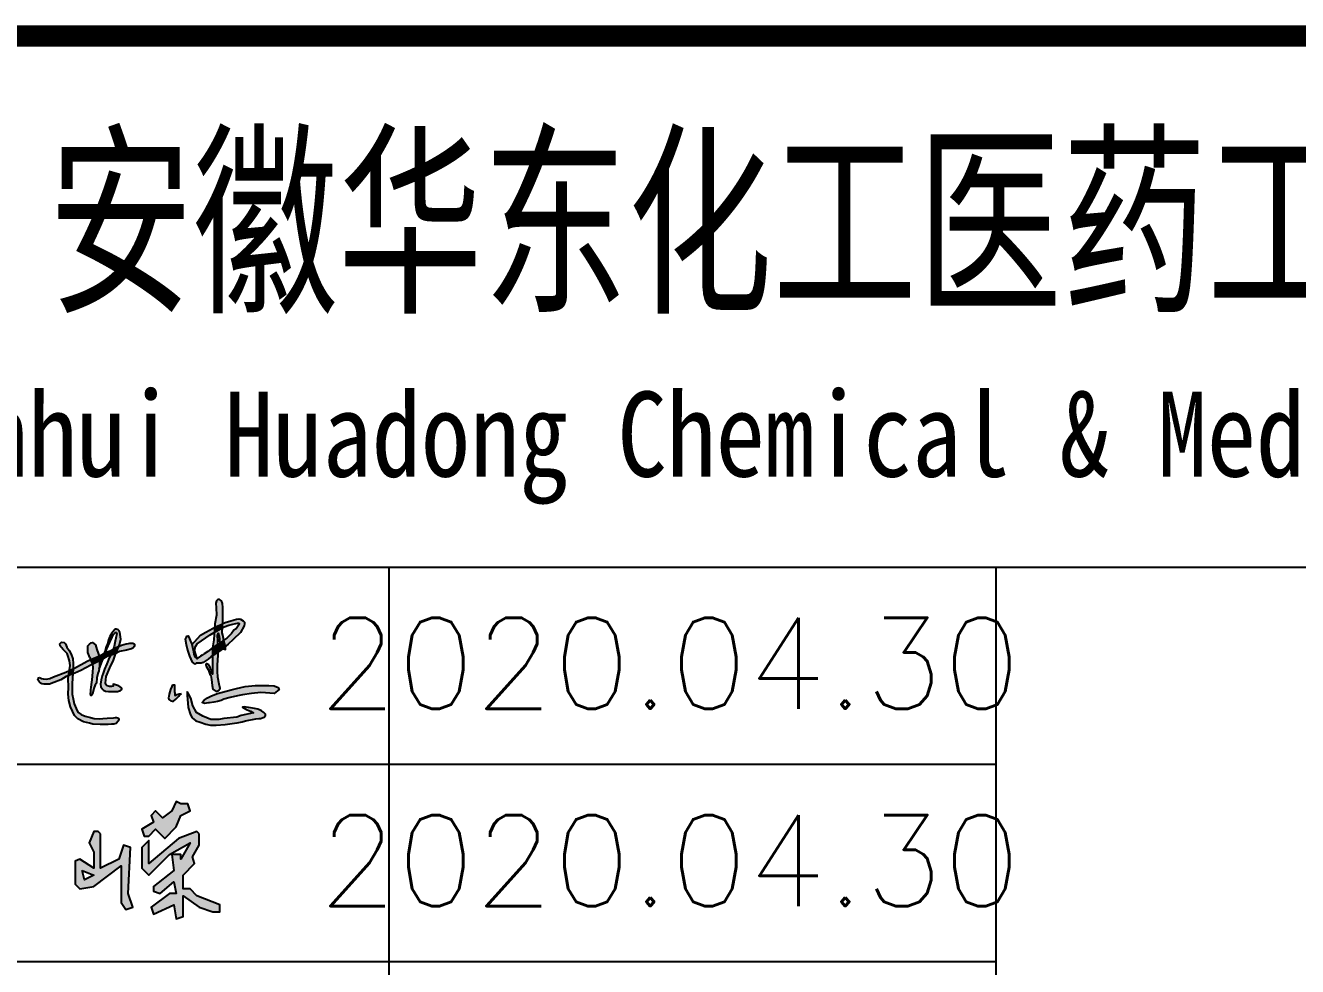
# Model space of a CAD drawing. Header units: millimetres. Extents: x 866561 to 876967, y 40200 to 44891.
# Drawn here: x 875806.1 to 875848.03, y 40247.47 to 40278.49 of the extents above; entities that cross this region are included whole.
import ezdxf
from ezdxf.enums import TextEntityAlignment as Align

# ---------------------------------------------------------------- set-up
doc = ezdxf.new("R2010")
doc.units = ezdxf.units.MM
doc.header["$LTSCALE"] = 1000
doc.header["$MEASUREMENT"] = 0
doc.layers.add('HATCH', color=8, linetype='Continuous')
doc.styles.add('ECEC_TQ', font='txt_l.shx', dxfattribs={"bigfont": 'hztxt_l.shx'})
doc.styles.add('ECEC_TQ_S', font='')
doc.styles.get('ECEC_TQ_S').set_extended_font_data('SimSun')

msp = doc.modelspace()

# ---------------------------------------------------------------- hatches: boundary and pattern name
at = {"linetype": 'Continuous'}
h = msp.add_hatch(color=256, dxfattribs=at)
h.paths.add_polyline_path([(875809.258, 40250.79), (875809.258, 40249.58), (875809.409, 40249.353), (875809.636, 40249.429), (875809.485, 40249.883), (875809.56, 40251.395), (875809.333, 40251.471), (875809.182, 40251.017), (875808.577, 40250.715), (875808.577, 40251.849), (875808.502, 40251.925), (875808.35, 40251.925), (875808.199, 40251.546), (875808.35, 40251.244), (875808.35, 40250.715), (875807.897, 40251.017), (875807.745, 40250.941), (875807.745, 40250.185), (875807.897, 40250.034), (875808.35, 40250.11)])
h.paths.add_polyline_path([(875808.35, 40250.488), (875808.048, 40250.336), (875807.972, 40250.639)], flags=16)
h.paths.add_polyline_path([(875811.073, 40252.076), (875811.224, 40252.454), (875811.527, 40252.605), (875811.451, 40252.832), (875811.224, 40252.832), (875811.073, 40252.908), (875810.922, 40252.605), (875810.619, 40252.378), (875810.392, 40252.605), (875810.241, 40252.454), (875810.317, 40252.227), (875809.938, 40252), (875810.014, 40251.773), (875810.165, 40251.773), (875810.392, 40252), (875810.695, 40251.698)])
h.paths.add_polyline_path([(875811.829, 40251.471), (875811.829, 40251.849), (875811.753, 40251.925), (875811.148, 40251.698), (875810.165, 40250.866), (875810.165, 40251.622), (875809.938, 40251.395), (875809.938, 40250.715), (875810.165, 40250.488), (875810.846, 40251.168), (875811.527, 40251.546), (875811.224, 40251.017), (875811.224, 40251.168), (875810.922, 40251.168), (875810.997, 40250.639), (875810.317, 40250.11), (875810.317, 40249.958), (875810.543, 40249.883), (875810.997, 40250.261), (875811.073, 40249.883), (875810.846, 40249.883), (875810.241, 40249.429), (875810.317, 40249.202), (875810.997, 40249.505), (875811.073, 40249.051), (875811.3, 40249.126), (875811.3, 40249.807), (875811.829, 40249.429), (875812.283, 40249.278), (875812.51, 40249.278), (875812.51, 40249.505), (875811.753, 40249.807), (875811.527, 40250.034), (875811.3, 40250.034), (875811.3, 40250.488), (875811.678, 40250.866), (875811.602, 40251.093)])
at = {"layer": 'HATCH'}
for points in [[(875812.604, 40259.307), (875812.593, 40259.437), (875812.562, 40259.528), (875812.499, 40259.57), (875812.439, 40259.57), (875812.397, 40259.524), (875812.379, 40259.447), (875812.386, 40259.296), (875812.393, 40259.055), (875812.344, 40258.764), (875812.336, 40258.653), (875812.383, 40258.68), (875812.527, 40258.738), (875812.605, 40258.776), (875812.611, 40258.893)], [(875812.605, 40258.776), (875812.527, 40258.738), (875812.383, 40258.68), (875812.336, 40258.653), (875812.323, 40258.476), (875812.535, 40258.598), (875812.598, 40258.639)], [(875813.318, 40258.824), (875813.279, 40258.866), (875813.191, 40258.923), (875813.139, 40258.929), (875813.062, 40258.926), (875812.981, 40258.904), (875812.835, 40258.86), (875812.721, 40258.828), (875812.632, 40258.789), (875812.605, 40258.776), (875812.598, 40258.639), (875812.651, 40258.674), (875812.807, 40258.727), (875812.933, 40258.761), (875813.041, 40258.783), (875813.087, 40258.791), (875813.136, 40258.79), (875813.153, 40258.765), (875813.042, 40258.605), (875812.975, 40258.555), (875812.888, 40258.451), (875812.74, 40258.294), (875812.639, 40258.234), (875812.653, 40258.163), (875812.691, 40258.025), (875812.786, 40258.102), (875812.944, 40258.248), (875813.185, 40258.477), (875813.309, 40258.699), (875813.325, 40258.769)], [(875808.882, 40258.165), (875808.955, 40258.325), (875809.004, 40258.416), (875809.04, 40258.447), (875809.082, 40258.482), (875809.107, 40258.487), (875809.115, 40258.439), (875809.096, 40258.345), (875809.044, 40258.138), (875809.03, 40258.023), (875809, 40257.936), (875809.014, 40257.943), (875809.084, 40257.983), (875809.181, 40258.025), (875809.205, 40258.078), (875809.242, 40258.263), (875809.226, 40258.419), (875809.207, 40258.491), (875809.19, 40258.535), (875809.172, 40258.561), (875809.152, 40258.575), (875809.091, 40258.593), (875809.06, 40258.593), (875808.983, 40258.504), (875808.951, 40258.456), (875808.918, 40258.403), (875808.88, 40258.345), (875808.839, 40258.237), (875808.809, 40258.108), (875808.766, 40258.013), (875808.736, 40257.938), (875808.731, 40257.881), (875808.699, 40257.801), (875808.727, 40257.817), (875808.746, 40257.824), (875808.789, 40257.946)], [(875811.582, 40258.1), (875811.566, 40258.139), (875811.511, 40258.275), (875811.475, 40258.345), (875811.467, 40258.367), (875811.424, 40258.36), (875811.408, 40258.329), (875811.366, 40258.27), (875811.398, 40258.083), (875811.441, 40257.902), (875811.513, 40257.703), (875811.594, 40257.501), (875811.681, 40257.443), (875811.723, 40257.469), (875811.759, 40257.474), (875811.784, 40257.476), (875811.835, 40257.476), (875811.889, 40257.477), (875811.961, 40257.497), (875812.122, 40257.602), (875812.216, 40257.679), (875812.269, 40257.715), (875812.27, 40257.973), (875812.112, 40257.851), (875811.993, 40257.777), (875811.923, 40257.734), (875811.867, 40257.703), (875811.793, 40257.65), (875811.766, 40257.616), (875811.689, 40257.677), (875811.655, 40257.763), (875811.627, 40257.904)], [(875811.909, 40258.207), (875812.192, 40258.401), (875812.323, 40258.476), (875812.336, 40258.653), (875812.293, 40258.628), (875812.048, 40258.489), (875811.872, 40258.392), (875811.588, 40258.072), (875811.627, 40257.904), (875811.655, 40257.763), (875811.689, 40257.677), (875811.766, 40257.616), (875811.678, 40257.9), (875811.711, 40258.017), (875811.756, 40258.106)], [(875812.598, 40258.639), (875812.535, 40258.598), (875812.323, 40258.476), (875812.306, 40258.237), (875812.27, 40257.973), (875812.444, 40258.09), (875812.44, 40258.203), (875812.435, 40258.385), (875812.437, 40258.418), (875812.452, 40258.464), (875812.48, 40258.4), (875812.493, 40258.289), (875812.495, 40258.259), (875812.502, 40258.186), (875812.517, 40258.144), (875812.639, 40258.234), (875812.607, 40258.394), (875812.59, 40258.472)], [(875807.665, 40257.61), (875807.613, 40257.767), (875807.539, 40257.889), (875807.469, 40258.004), (875807.422, 40258.108), (875807.38, 40258.157), (875807.284, 40258.161), (875807.231, 40258.112), (875807.241, 40258.046), (875807.271, 40258.012), (875807.299, 40257.981), (875807.336, 40257.929), (875807.406, 40257.858), (875807.472, 40257.795), (875807.503, 40257.72), (875807.557, 40257.544), (875807.57, 40257.392), (875807.55, 40257.248), (875807.547, 40257.228), (875807.675, 40257.282), (875807.679, 40257.461)], [(875808.459, 40257.924), (875808.407, 40258.08), (875808.315, 40258.156), (875808.271, 40258.144), (875808.207, 40258.096), (875808.162, 40258.044), (875808.162, 40257.96), (875808.162, 40257.819), (875808.227, 40257.659), (875808.25, 40257.592), (875808.26, 40257.597), (875808.53, 40257.711)], [(875808.958, 40257.815), (875809, 40257.936), (875808.91, 40257.887), (875808.746, 40257.824), (875808.711, 40257.726), (875808.668, 40257.618), (875808.788, 40257.686), (875808.908, 40257.729)], [(875809.181, 40258.025), (875809.084, 40257.983), (875809.014, 40257.943), (875809, 40257.936), (875808.958, 40257.815), (875808.908, 40257.729), (875809.055, 40257.78), (875809.078, 40257.793)], [(875809.592, 40257.939), (875809.64, 40257.963), (875809.661, 40257.986), (875809.683, 40258.021), (875809.698, 40258.059), (875809.697, 40258.087), (875809.694, 40258.098), (875809.684, 40258.111), (875809.637, 40258.127), (875809.544, 40258.127), (875809.494, 40258.12), (875809.424, 40258.107), (875809.347, 40258.09), (875809.27, 40258.063), (875809.194, 40258.03), (875809.181, 40258.025), (875809.078, 40257.793), (875809.206, 40257.861), (875809.433, 40257.904)], [(875812.444, 40258.09), (875812.27, 40257.973), (875812.269, 40257.715), (875812.451, 40257.84)], [(875812.548, 40258.009), (875812.515, 40258.124), (875812.517, 40258.144), (875812.461, 40258.102), (875812.444, 40258.09), (875812.451, 40257.84), (875812.528, 40257.893), (875812.597, 40257.949)], [(875812.653, 40258.163), (875812.639, 40258.234), (875812.639, 40258.234), (875812.517, 40258.144), (875812.515, 40258.124), (875812.548, 40258.009), (875812.597, 40257.949), (875812.691, 40258.025)], [(875812.691, 40258.025), (875812.597, 40257.949), (875812.695, 40257.918)], [(875808.252, 40257.408), (875808.315, 40257.439), (875808.272, 40257.526), (875808.25, 40257.592), (875808.133, 40257.535), (875807.721, 40257.302), (875807.675, 40257.282), (875807.663, 40257.11), (875807.734, 40257.137), (875807.931, 40257.234)], [(875808.543, 40257.387), (875808.548, 40257.553), (875808.315, 40257.439), (875808.321, 40257.33), (875808.306, 40257.172), (875808.291, 40256.92), (875808.266, 40256.769), (875808.258, 40256.666), (875808.247, 40256.607), (875808.245, 40256.556), (875808.245, 40256.512), (875808.239, 40256.456), (875808.24, 40256.427), (875808.244, 40256.414), (875808.252, 40256.407), (875808.278, 40256.409), (875808.307, 40256.452), (875808.357, 40256.633), (875808.399, 40256.753), (875808.439, 40256.809), (875808.451, 40256.99), (875808.491, 40257.126), (875808.523, 40257.218)], [(875808.551, 40257.649), (875808.53, 40257.711), (875808.26, 40257.597), (875808.25, 40257.592), (875808.272, 40257.526), (875808.315, 40257.439), (875808.548, 40257.553)], [(875808.699, 40257.801), (875808.543, 40257.717), (875808.53, 40257.711), (875808.551, 40257.649), (875808.548, 40257.553), (875808.585, 40257.571), (875808.636, 40257.6)], [(875808.668, 40257.618), (875808.636, 40257.6), (875808.563, 40257.436), (875808.542, 40257.371), (875808.53, 40257.277), (875808.613, 40257.478)], [(875809.002, 40257.57), (875809.066, 40257.765), (875809.078, 40257.793), (875809.055, 40257.78), (875808.908, 40257.729), (875808.86, 40257.646), (875808.782, 40257.447), (875808.711, 40257.278), (875808.667, 40257.142), (875808.632, 40257.054), (875808.593, 40256.927), (875808.577, 40256.785), (875808.586, 40256.69), (875808.653, 40256.604), (875808.674, 40256.579), (875808.742, 40256.552), (875808.841, 40256.534), (875808.907, 40256.533), (875809.015, 40256.533), (875809.133, 40256.537), (875809.204, 40256.56), (875809.239, 40256.576), (875809.269, 40256.596), (875809.274, 40256.627), (875809.266, 40256.664), (875809.184, 40256.721), (875809.135, 40256.739), (875809.041, 40256.774), (875808.99, 40256.782), (875808.99, 40256.743), (875808.987, 40256.719), (875808.935, 40256.706), (875808.867, 40256.708), (875808.797, 40256.727), (875808.759, 40256.757), (875808.743, 40256.808), (875808.767, 40257.027), (875808.885, 40257.313)], [(875808.746, 40257.824), (875808.727, 40257.817), (875808.699, 40257.801), (875808.636, 40257.6), (875808.668, 40257.618), (875808.711, 40257.726)], [(875812.454, 40257.734), (875812.451, 40257.84), (875812.269, 40257.715), (875812.267, 40257.447), (875812.266, 40257.234), (875812.267, 40257.104), (875812.214, 40257.237), (875812.186, 40257.344), (875812.151, 40257.419), (875812.103, 40257.439), (875812.076, 40257.45), (875812.055, 40257.453), (875812.047, 40257.424), (875812.063, 40257.378), (875812.122, 40257.266), (875812.149, 40257.206), (875812.179, 40257.111), (875812.213, 40257.061), (875812.229, 40256.935), (875812.257, 40256.735), (875812.28, 40256.619), (875812.385, 40256.534), (875812.466, 40256.57), (875812.52, 40256.635), (875812.486, 40256.781), (875812.44, 40257.01), (875812.429, 40257.209), (875812.429, 40257.41)], [(875807.445, 40257.028), (875807.524, 40257.058), (875807.547, 40257.228), (875807.427, 40257.177), (875807.024, 40257.022), (875806.9, 40256.963), (875806.782, 40256.942), (875806.69, 40256.951), (875806.629, 40256.967), (875806.563, 40257), (875806.536, 40256.991), (875806.516, 40256.965), (875806.513, 40256.922), (875806.537, 40256.881), (875806.567, 40256.844), (875806.597, 40256.817), (875806.642, 40256.795), (875806.72, 40256.785), (875806.811, 40256.779), (875806.899, 40256.785), (875807.035, 40256.833), (875807.262, 40256.927)], [(875807.637, 40256.636), (875807.639, 40256.777), (875807.654, 40256.983), (875807.663, 40257.11), (875807.524, 40257.058), (875807.511, 40256.963), (875807.517, 40256.678), (875807.507, 40256.454), (875807.528, 40256.245), (875807.585, 40256.037), (875807.655, 40255.889), (875807.72, 40255.742), (875807.832, 40255.636), (875808.014, 40255.539), (875808.207, 40255.497), (875808.318, 40255.463), (875808.563, 40255.447), (875808.83, 40255.454), (875808.934, 40255.456), (875809.009, 40255.461), (875809.087, 40255.485), (875809.159, 40255.561), (875809.177, 40255.597), (875809.177, 40255.614), (875809.165, 40255.651), (875809.137, 40255.665), (875809.101, 40255.678), (875809.073, 40255.683), (875809.002, 40255.671), (875808.798, 40255.657), (875808.655, 40255.644), (875808.532, 40255.633), (875808.367, 40255.653), (875808.244, 40255.679), (875808.072, 40255.72), (875807.934, 40255.776), (875807.833, 40255.853), (875807.772, 40255.98), (875807.71, 40256.127), (875807.673, 40256.291), (875807.643, 40256.451)], [(875807.675, 40257.282), (875807.547, 40257.228), (875807.524, 40257.058), (875807.663, 40257.11)], [(875811.156, 40256.386), (875811.206, 40256.446), (875811.224, 40256.458), (875811.166, 40256.462), (875811.093, 40256.436), (875811.053, 40256.411), (875811.025, 40256.416), (875811.023, 40256.444), (875811.023, 40256.482), (875811.018, 40256.539), (875811.018, 40256.582), (875811.018, 40256.642), (875811.015, 40256.677), (875811.015, 40256.723), (875811.01, 40256.753), (875810.945, 40256.758), (875810.925, 40256.705), (875810.887, 40256.605), (875810.842, 40256.454), (875810.827, 40256.374), (875810.817, 40256.326), (875810.824, 40256.276), (875810.892, 40256.233), (875810.942, 40256.218), (875810.983, 40256.221), (875811.063, 40256.283)], [(875812.845, 40256.339), (875813.094, 40256.395), (875813.257, 40256.425), (875813.556, 40256.477), (875813.861, 40256.507), (875814.314, 40256.469), (875814.347, 40256.502), (875814.421, 40256.571), (875814.467, 40256.599), (875814.434, 40256.67), (875814.294, 40256.723), (875814.118, 40256.736), (875813.897, 40256.741), (875813.673, 40256.733), (875813.339, 40256.703), (875813.056, 40256.634), (875812.883, 40256.591), (875812.432, 40256.473), (875812.236, 40256.39), (875812.104, 40256.334), (875811.987, 40256.25), (875811.924, 40256.179), (875812.008, 40256.138), (875812.13, 40256.166), (875812.17, 40256.169), (875812.316, 40256.189), (875812.428, 40256.207), (875812.547, 40256.242), (875812.644, 40256.288)], [(875811.554, 40256.323), (875811.478, 40256.463), (875811.427, 40256.537), (875811.43, 40256.419), (875811.465, 40256.006), (875811.54, 40255.771), (875811.6, 40255.673), (875811.721, 40255.567), (875811.862, 40255.527), (875812.047, 40255.458), (875812.202, 40255.432), (875812.392, 40255.43), (875812.688, 40255.454), (875812.989, 40255.489), (875813.078, 40255.509), (875813.241, 40255.543), (875813.354, 40255.573), (875813.69, 40255.636), (875813.797, 40255.644), (875813.847, 40255.644), (875813.968, 40255.696), (875814.014, 40255.745), (875814.016, 40255.793), (875813.954, 40255.843), (875813.883, 40255.898), (875813.837, 40255.926), (875813.76, 40255.952), (875813.653, 40255.974), (875813.454, 40256.007), (875813.311, 40256.033), (875813.251, 40256.019), (875813.365, 40255.954), (875813.409, 40255.936), (875813.522, 40255.89), (875813.571, 40255.86), (875813.615, 40255.837), (875813.215, 40255.751), (875813.069, 40255.691), (875812.635, 40255.652), (875812.473, 40255.613), (875812.216, 40255.613), (875811.948, 40255.723), (875811.735, 40255.842), (875811.613, 40256.063)]]:
    msp.add_hatch(color=256, dxfattribs=at).paths.add_polyline_path(points)

# ---------------------------------------------------------------- linework, layer by layer
for p, q in [((875783.094, 40260.639), (875893.094, 40260.639)), ((875818.094, 40228.139), (875818.094, 40260.639)), ((875838.094, 40228.139), (875838.094, 40260.639)), ((875783.094, 40254.139), (875838.094, 40254.139)), ((875783.094, 40247.639), (875838.094, 40247.639))]:
    msp.add_line(p, q)
at = {"const_width": 0.7}
msp.add_lwpolyline([(875963.094, 40278.139), (875783.094, 40278.139)], dxfattribs=at)
for points in [[(875812.515, 40258.124), (875812.548, 40258.009), (875812.597, 40257.949), (875812.695, 40257.918), (875812.691, 40258.025), (875812.653, 40258.163), (875812.607, 40258.394), (875812.59, 40258.472), (875812.611, 40258.893), (875812.604, 40259.307), (875812.593, 40259.437), (875812.562, 40259.528), (875812.499, 40259.57), (875812.439, 40259.57), (875812.397, 40259.524), (875812.379, 40259.447), (875812.386, 40259.296), (875812.393, 40259.055), (875812.344, 40258.764), (875812.306, 40258.237), (875812.27, 40257.973), (875812.267, 40257.447), (875812.266, 40257.234), (875812.267, 40257.104), (875812.214, 40257.237), (875812.186, 40257.344), (875812.151, 40257.419)], [(875811.366, 40258.27), (875811.408, 40258.329), (875811.424, 40258.36), (875811.424, 40258.36), (875811.467, 40258.367), (875811.475, 40258.345), (875811.511, 40258.275), (875811.566, 40258.139), (875811.582, 40258.1), (875811.627, 40257.904), (875811.655, 40257.763), (875811.689, 40257.677), (875811.766, 40257.616), (875811.678, 40257.9), (875811.711, 40258.017), (875811.756, 40258.106), (875811.909, 40258.207), (875812.192, 40258.401), (875812.535, 40258.598), (875812.651, 40258.674), (875812.807, 40258.727), (875812.933, 40258.761), (875813.041, 40258.783), (875813.087, 40258.791), (875813.136, 40258.79), (875813.153, 40258.765), (875813.042, 40258.605), (875812.975, 40258.555), (875812.888, 40258.451), (875812.74, 40258.294), (875812.639, 40258.234), (875812.461, 40258.102), (875812.27, 40257.973), (875812.112, 40257.851), (875811.993, 40257.777), (875811.923, 40257.734), (875811.867, 40257.703), (875811.793, 40257.65), (875811.766, 40257.616)], [(875811.588, 40258.072), (875811.872, 40258.392), (875812.048, 40258.489), (875812.293, 40258.628), (875812.383, 40258.68), (875812.527, 40258.738), (875812.632, 40258.789), (875812.721, 40258.828), (875812.835, 40258.86), (875812.981, 40258.904), (875813.062, 40258.926), (875813.139, 40258.929), (875813.191, 40258.923), (875813.279, 40258.866), (875813.318, 40258.824), (875813.325, 40258.769), (875813.309, 40258.699), (875813.185, 40258.477), (875812.944, 40258.248), (875812.786, 40258.102), (875812.528, 40257.893), (875812.216, 40257.679), (875812.122, 40257.602), (875811.961, 40257.497), (875811.889, 40257.477), (875811.835, 40257.476), (875811.784, 40257.476), (875811.759, 40257.474), (875811.723, 40257.469), (875811.681, 40257.443)], [(875808.53, 40257.277), (875808.613, 40257.478), (875808.711, 40257.726), (875808.789, 40257.946), (875808.882, 40258.165), (875808.955, 40258.325), (875809.004, 40258.416), (875809.04, 40258.447), (875809.082, 40258.482), (875809.107, 40258.487), (875809.115, 40258.439), (875809.096, 40258.345), (875809.044, 40258.138), (875809.03, 40258.023), (875808.958, 40257.815), (875808.86, 40257.646), (875808.782, 40257.447), (875808.711, 40257.278), (875808.667, 40257.142), (875808.632, 40257.054), (875808.593, 40256.927), (875808.577, 40256.785), (875808.586, 40256.69), (875808.653, 40256.604), (875808.674, 40256.579), (875808.742, 40256.552), (875808.841, 40256.534), (875808.907, 40256.533), (875809.015, 40256.533), (875809.133, 40256.537), (875809.204, 40256.56), (875809.239, 40256.576), (875809.269, 40256.596), (875809.274, 40256.627), (875809.266, 40256.664), (875809.184, 40256.721), (875809.135, 40256.739), (875809.041, 40256.774), (875808.99, 40256.782), (875808.99, 40256.743), (875808.987, 40256.719), (875808.935, 40256.706), (875808.867, 40256.708), (875808.797, 40256.727), (875808.759, 40256.757), (875808.743, 40256.808), (875808.767, 40257.027), (875808.885, 40257.313), (875809.002, 40257.57), (875809.066, 40257.765), (875809.205, 40258.078), (875809.242, 40258.263), (875809.226, 40258.419), (875809.207, 40258.491), (875809.19, 40258.535), (875809.172, 40258.561), (875809.152, 40258.575), (875809.091, 40258.593), (875809.06, 40258.593), (875808.983, 40258.504), (875808.951, 40258.456), (875808.918, 40258.403), (875808.88, 40258.345), (875808.839, 40258.237), (875808.809, 40258.108), (875808.766, 40258.013), (875808.736, 40257.938), (875808.731, 40257.881)], [(875812.151, 40257.419), (875812.103, 40257.439), (875812.076, 40257.45), (875812.055, 40257.453), (875812.047, 40257.424), (875812.063, 40257.378), (875812.122, 40257.266), (875812.149, 40257.206), (875812.179, 40257.111), (875812.213, 40257.061), (875812.229, 40256.935), (875812.257, 40256.735), (875812.28, 40256.619), (875812.385, 40256.534), (875812.466, 40256.57), (875812.52, 40256.635), (875812.52, 40256.635), (875812.486, 40256.781), (875812.44, 40257.01), (875812.429, 40257.209), (875812.429, 40257.41), (875812.454, 40257.734), (875812.44, 40258.203), (875812.435, 40258.385), (875812.437, 40258.418), (875812.452, 40258.464), (875812.452, 40258.464), (875812.48, 40258.4), (875812.493, 40258.289), (875812.495, 40258.259), (875812.502, 40258.186), (875812.517, 40258.144), (875812.515, 40258.124)], [(875809.684, 40258.111), (875809.694, 40258.098), (875809.697, 40258.087), (875809.698, 40258.059), (875809.683, 40258.021), (875809.661, 40257.986), (875809.64, 40257.963), (875809.592, 40257.939), (875809.433, 40257.904), (875809.206, 40257.861), (875809.055, 40257.78), (875808.788, 40257.686), (875808.585, 40257.571), (875808.252, 40257.408), (875807.931, 40257.234), (875807.734, 40257.137), (875807.445, 40257.028), (875807.262, 40256.927), (875807.035, 40256.833), (875806.899, 40256.785), (875806.811, 40256.779), (875806.72, 40256.785), (875806.642, 40256.795), (875806.597, 40256.817), (875806.567, 40256.844), (875806.537, 40256.881), (875806.513, 40256.922), (875806.516, 40256.965), (875806.536, 40256.991), (875806.563, 40257)], [(875806.563, 40257), (875806.629, 40256.967), (875806.69, 40256.951), (875806.782, 40256.942), (875806.9, 40256.963), (875807.024, 40257.022), (875807.427, 40257.177), (875807.721, 40257.302), (875808.133, 40257.535), (875808.26, 40257.597), (875808.543, 40257.717), (875808.727, 40257.817), (875808.91, 40257.887), (875809.014, 40257.943), (875809.084, 40257.983), (875809.194, 40258.03), (875809.27, 40258.063), (875809.347, 40258.09), (875809.424, 40258.107), (875809.494, 40258.12), (875809.544, 40258.127), (875809.637, 40258.127), (875809.637, 40258.127), (875809.684, 40258.111)], [(875807.241, 40258.046), (875807.231, 40258.112), (875807.284, 40258.161), (875807.38, 40258.157), (875807.422, 40258.108), (875807.469, 40258.004), (875807.539, 40257.889), (875807.613, 40257.767), (875807.665, 40257.61), (875807.679, 40257.461), (875807.675, 40257.282), (875807.654, 40256.983), (875807.639, 40256.777), (875807.637, 40256.636), (875807.643, 40256.451), (875807.673, 40256.291), (875807.71, 40256.127), (875807.772, 40255.98), (875807.833, 40255.853), (875807.934, 40255.776), (875808.072, 40255.72), (875808.244, 40255.679), (875808.367, 40255.653), (875808.532, 40255.633), (875808.655, 40255.644), (875808.798, 40255.657), (875809.002, 40255.671), (875809.073, 40255.683), (875809.101, 40255.678), (875809.137, 40255.665), (875809.165, 40255.651), (875809.177, 40255.614), (875809.177, 40255.597), (875809.159, 40255.561), (875809.087, 40255.485), (875809.009, 40255.461), (875808.934, 40255.456), (875808.83, 40255.454), (875808.563, 40255.447), (875808.318, 40255.463), (875808.207, 40255.497), (875808.014, 40255.539), (875807.832, 40255.636), (875807.72, 40255.742), (875807.655, 40255.889), (875807.585, 40256.037), (875807.528, 40256.245), (875807.507, 40256.454), (875807.517, 40256.678), (875807.511, 40256.963), (875807.55, 40257.248), (875807.57, 40257.392), (875807.557, 40257.544), (875807.503, 40257.72), (875807.472, 40257.795), (875807.406, 40257.858), (875807.336, 40257.929), (875807.299, 40257.981), (875807.271, 40258.012), (875807.241, 40258.046)], [(875808.227, 40257.659), (875808.162, 40257.819), (875808.162, 40257.96), (875808.162, 40258.044), (875808.207, 40258.096), (875808.271, 40258.144), (875808.315, 40258.156), (875808.407, 40258.08), (875808.459, 40257.924), (875808.551, 40257.649), (875808.543, 40257.387), (875808.523, 40257.218), (875808.491, 40257.126), (875808.451, 40256.99), (875808.439, 40256.809), (875808.399, 40256.753), (875808.357, 40256.633), (875808.307, 40256.452), (875808.278, 40256.409), (875808.252, 40256.407)], [(875811.366, 40258.27), (875811.398, 40258.083), (875811.441, 40257.902), (875811.513, 40257.703), (875811.594, 40257.501), (875811.681, 40257.443)], [(875808.227, 40257.659), (875808.272, 40257.526), (875808.315, 40257.439), (875808.321, 40257.33), (875808.306, 40257.172), (875808.291, 40256.92), (875808.266, 40256.769), (875808.258, 40256.666), (875808.247, 40256.607), (875808.245, 40256.556), (875808.245, 40256.512), (875808.239, 40256.456), (875808.24, 40256.427)], [(875808.731, 40257.881), (875808.699, 40257.801), (875808.636, 40257.6), (875808.563, 40257.436), (875808.542, 40257.371)], [(875810.945, 40256.758), (875810.925, 40256.705), (875810.887, 40256.605), (875810.842, 40256.454), (875810.827, 40256.374), (875810.817, 40256.326), (875810.824, 40256.276), (875810.824, 40256.276), (875810.892, 40256.233), (875810.942, 40256.218), (875810.983, 40256.221), (875811.063, 40256.283), (875811.156, 40256.386), (875811.206, 40256.446), (875811.241, 40256.469)], [(875810.945, 40256.758), (875811.01, 40256.753), (875811.015, 40256.723), (875811.015, 40256.677), (875811.018, 40256.642), (875811.018, 40256.582), (875811.018, 40256.539), (875811.023, 40256.482), (875811.023, 40256.444), (875811.025, 40256.416), (875811.025, 40256.416), (875811.053, 40256.411), (875811.093, 40256.436), (875811.166, 40256.462), (875811.166, 40256.462), (875811.224, 40256.458)], [(875811.987, 40256.25), (875812.104, 40256.334), (875812.236, 40256.39), (875812.432, 40256.473), (875812.883, 40256.591), (875813.056, 40256.634), (875813.339, 40256.703), (875813.673, 40256.733), (875813.897, 40256.741), (875814.118, 40256.736), (875814.294, 40256.723), (875814.434, 40256.67), (875814.434, 40256.67), (875814.467, 40256.599), (875814.421, 40256.571), (875814.347, 40256.502), (875814.314, 40256.469), (875814.314, 40256.469), (875813.861, 40256.507), (875813.556, 40256.477), (875813.257, 40256.425), (875813.094, 40256.395), (875812.845, 40256.339), (875812.644, 40256.288), (875812.547, 40256.242), (875812.428, 40256.207), (875812.316, 40256.189), (875812.17, 40256.169), (875812.13, 40256.166), (875812.008, 40256.138), (875811.924, 40256.179), (875811.987, 40256.25), (875811.987, 40256.25)], [(875808.24, 40256.427), (875808.244, 40256.414), (875808.252, 40256.407)], [(875811.427, 40256.537), (875811.43, 40256.419), (875811.465, 40256.006), (875811.54, 40255.771), (875811.6, 40255.673), (875811.721, 40255.567), (875811.862, 40255.527), (875812.047, 40255.458), (875812.202, 40255.432), (875812.392, 40255.43), (875812.688, 40255.454), (875812.989, 40255.489), (875813.078, 40255.509), (875813.241, 40255.543), (875813.354, 40255.573), (875813.69, 40255.636), (875813.797, 40255.644), (875813.847, 40255.644), (875813.968, 40255.696), (875814.014, 40255.745), (875814.016, 40255.793), (875813.954, 40255.843), (875813.883, 40255.898), (875813.837, 40255.926), (875813.76, 40255.952), (875813.653, 40255.974), (875813.454, 40256.007), (875813.311, 40256.033), (875813.251, 40256.019), (875813.251, 40256.019), (875813.251, 40256.019), (875813.365, 40255.954), (875813.409, 40255.936), (875813.522, 40255.89), (875813.571, 40255.86), (875813.615, 40255.837), (875813.215, 40255.751), (875813.069, 40255.691), (875812.635, 40255.652), (875812.473, 40255.613), (875812.216, 40255.613), (875811.948, 40255.723), (875811.735, 40255.842), (875811.613, 40256.063), (875811.554, 40256.323), (875811.478, 40256.463), (875811.427, 40256.537)]]:
    msp.add_lwpolyline(points)
at = {"linetype": 'Continuous', "elevation": 2318108.623}
for points in [[(875811.224, 40252.832), (875811.073, 40252.908), (875810.922, 40252.605), (875810.619, 40252.378), (875810.392, 40252.605), (875810.241, 40252.454), (875810.317, 40252.227), (875809.938, 40252), (875810.014, 40251.773), (875810.165, 40251.773), (875810.392, 40252), (875810.695, 40251.698), (875811.073, 40252.076), (875811.224, 40252.454), (875811.527, 40252.605), (875811.451, 40252.832), (875811.224, 40252.832)], [(875808.577, 40251.849), (875808.502, 40251.925), (875808.35, 40251.925), (875808.199, 40251.546), (875808.35, 40251.244), (875808.35, 40250.715), (875807.897, 40251.017), (875807.745, 40250.941), (875807.745, 40250.185), (875807.897, 40250.034), (875808.35, 40250.11), (875809.258, 40250.79), (875809.258, 40249.58), (875809.409, 40249.353), (875809.636, 40249.429), (875809.485, 40249.883), (875809.56, 40251.395), (875809.333, 40251.471), (875809.182, 40251.017), (875808.577, 40250.715), (875808.577, 40251.849)], [(875811.829, 40251.849), (875811.753, 40251.925), (875811.148, 40251.698), (875810.165, 40250.866), (875810.165, 40251.622), (875809.938, 40251.395), (875809.938, 40250.715), (875810.165, 40250.488), (875810.846, 40251.168), (875811.527, 40251.546), (875811.224, 40251.017), (875811.224, 40251.168), (875810.922, 40251.168), (875810.997, 40250.639), (875810.317, 40250.11), (875810.317, 40249.958), (875810.543, 40249.883), (875810.997, 40250.261), (875811.073, 40249.883), (875810.846, 40249.883), (875810.241, 40249.429), (875810.317, 40249.202), (875810.997, 40249.505), (875811.073, 40249.051), (875811.3, 40249.126), (875811.3, 40249.807), (875811.829, 40249.429), (875812.283, 40249.278), (875812.51, 40249.278), (875812.51, 40249.505), (875811.753, 40249.807), (875811.527, 40250.034), (875811.3, 40250.034), (875811.3, 40250.488), (875811.678, 40250.866), (875811.602, 40251.093), (875811.829, 40251.471), (875811.829, 40251.849)], [(875807.972, 40250.639), (875808.35, 40250.488), (875808.048, 40250.336), (875807.972, 40250.639)]]:
    msp.add_lwpolyline(points, dxfattribs=at)

# ---------------------------------------------------------------- texts
at = {"style": 'ECEC_TQ_S'}
for s, height, width, p in [('安徽华东化工医药工程有限责任公司', 5, 0.7, (875845.043, 40272.139)), ('Anhui Huadong Chemical & Medical Engineering Co.,Ltd', 2.8, 0.85, (875845.043, 40264.639))]:
    msp.add_text(s, height=height, dxfattribs=dict(at, width=width)).set_placement(p, align=Align.MIDDLE)
at = {"style": 'ECEC_TQ'}
for p in [(875827.338, 40257.467), (875827.338, 40250.967)]:
    msp.add_attdef('2020.04.30', text=' ', height=3, dxfattribs=at).set_placement(p, align=Align.MIDDLE)

doc.saveas('drawing.dxf')
